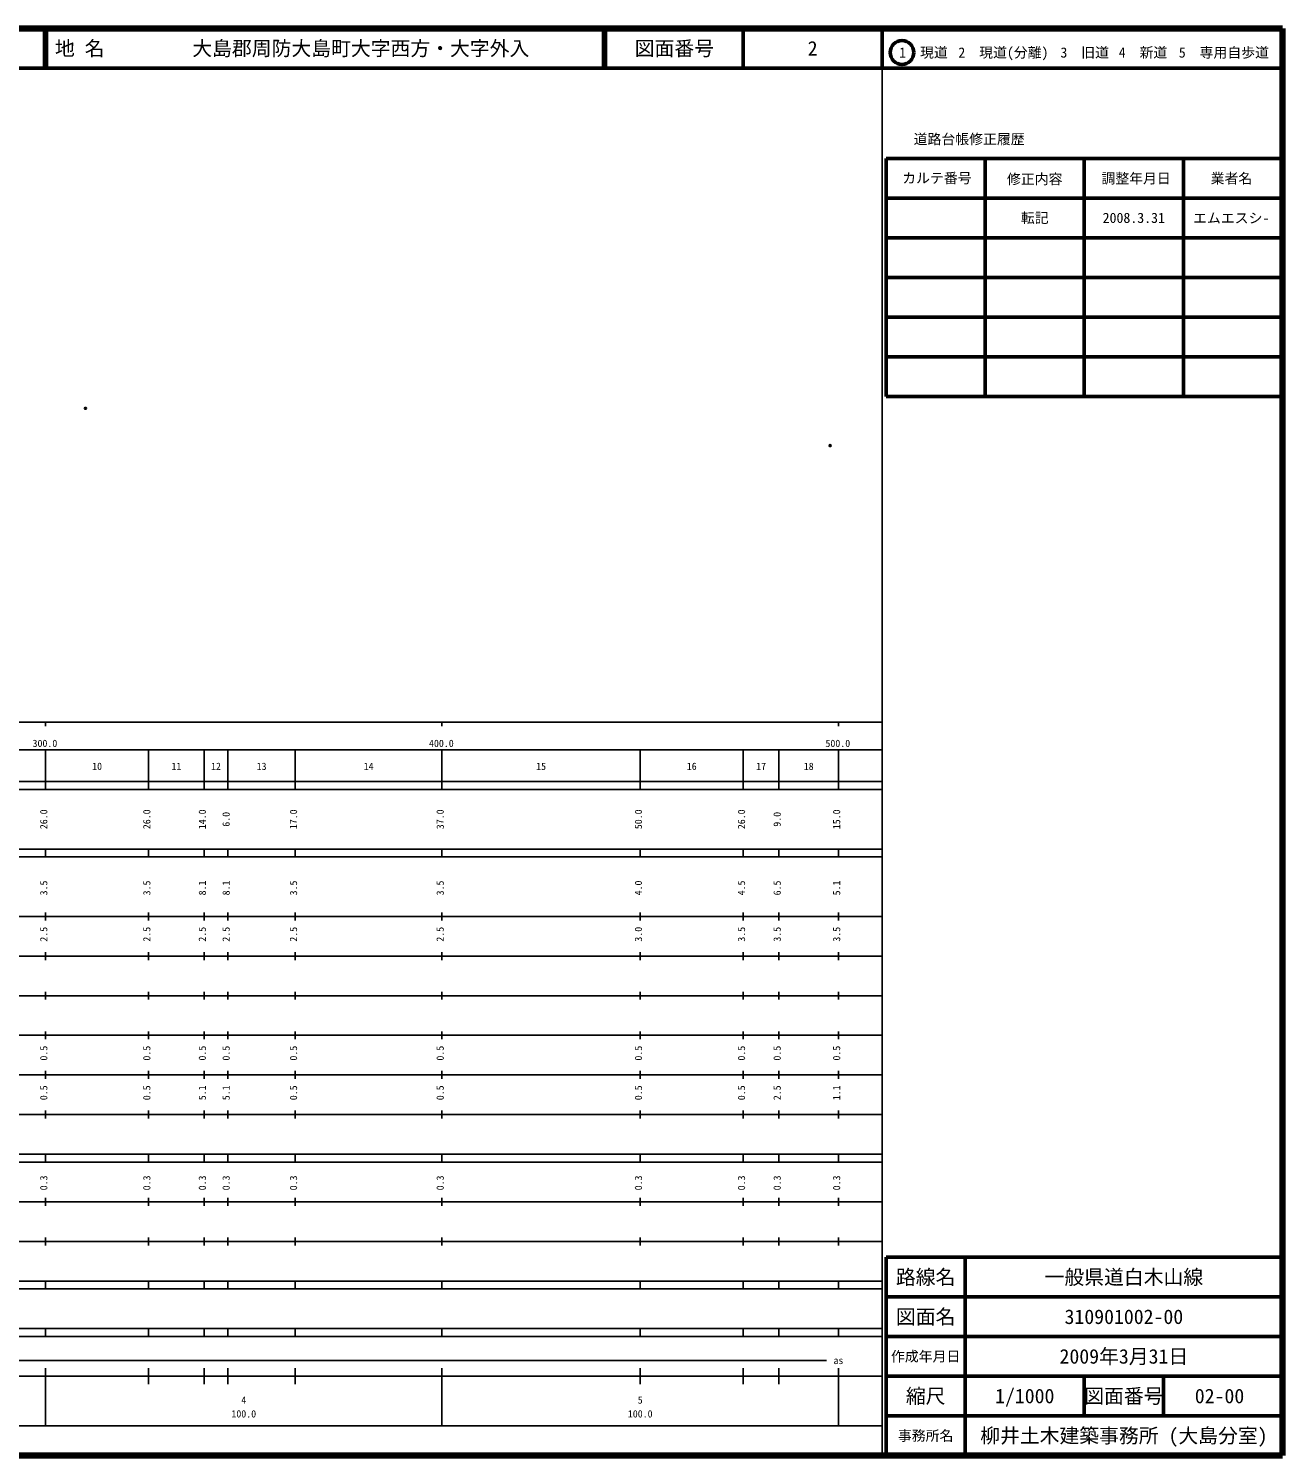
# Model space of a CAD drawing. Units: millimetres on the paper. Extents: x 40 to 680, y 20 to 380.
# Drawn here: x 363.7 to 680, y 20 to 380 of the extents above; entities that cross this region are included whole.
import ezdxf
from ezdxf.enums import TextEntityAlignment as Align

# ---------------------------------------------------------------- set-up
doc = ezdxf.new("R2010")
doc.units = ezdxf.units.MM
doc.header["$PDMODE"] = 32
doc.header["$PDSIZE"] = 0.5
doc.layers.add('M-OTRS', color=6, linetype='Continuous')
doc.layers.add('M-TTL-TXT', color=7, linetype='Continuous')
for name, color, linetype, lineweight in [('M-TTL', 2, 'Continuous', 140), ('M-TTL-BAND', 7, 'Continuous', 25), ('M-TTL-FRAM', 2, 'Continuous', 50), ('M-TTL-LINE', 7, 'Continuous', 50)]:
    doc.layers.add(name, color=color, linetype=linetype, lineweight=lineweight)
doc.styles.add('ＭＳ ゴシック', font='')
doc.styles.get('ＭＳ ゴシック').set_extended_font_data('MS Gothic')

msp = doc.modelspace()

# ---------------------------------------------------------------- linework, layer by layer
at = {"layer": 'M-OTRS'}
for p in [(378.067, 284.18), (565.894, 274.77)]:
    msp.add_point(p, dxfattribs=at)
at = {"layer": 'M-TTL'}
for p, q in [((680, 380), (40, 380)), ((680, 20), (680, 380)), ((40, 20), (680, 20))]:
    msp.add_line(p, q, dxfattribs=at)
at = {"layer": 'M-TTL-BAND'}
for p, q in [((579, 20), (579, 370)), ((40, 205), (579, 205)), ((368, 205), (368, 204)), ((468, 205), (468, 204)), ((568, 205), (568, 204)), ((68, 198), (579, 198)), ((368, 188), (368, 198)), ((394, 188), (394, 198)), ((408, 188), (408, 198)), ((414, 188), (414, 198)), ((431, 188), (431, 198)), ((468, 188), (468, 198)), ((518, 188), (518, 198)), ((544, 188), (544, 198)), ((553, 188), (553, 198)), ((568, 188), (568, 198)), ((40, 190), (579, 190)), ((40, 188), (579, 188)), ((40, 173), (579, 173)), ((368, 171), (368, 173)), ((394, 171), (394, 173)), ((408, 171), (408, 173)), ((414, 171), (414, 173)), ((431, 171), (431, 173)), ((468, 171), (468, 173)), ((518, 171), (518, 173)), ((544, 171), (544, 173)), ((553, 171), (553, 173)), ((568, 171), (568, 173)), ((40, 171), (579, 171)), ((40, 156), (579, 156)), ((368, 155), (368, 157)), ((394, 155), (394, 157)), ((408, 155), (408, 157)), ((414, 155), (414, 157)), ((431, 155), (431, 157)), ((468, 155), (468, 157)), ((518, 155), (518, 157)), ((544, 155), (544, 157)), ((553, 155), (553, 157)), ((568, 155), (568, 157)), ((46, 146), (579, 146)), ((368, 145), (368, 147)), ((394, 145), (394, 147)), ((408, 145), (408, 147)), ((414, 145), (414, 147)), ((431, 145), (431, 147)), ((468, 145), (468, 147)), ((518, 145), (518, 147)), ((544, 145), (544, 147)), ((553, 145), (553, 147)), ((568, 145), (568, 147)), ((368, 135), (368, 137)), ((394, 135), (394, 137)), ((408, 135), (408, 137)), ((414, 135), (414, 137)), ((431, 135), (431, 137)), ((468, 135), (468, 137)), ((518, 135), (518, 137)), ((544, 135), (544, 137)), ((553, 135), (553, 137)), ((568, 135), (568, 137)), ((52, 136), (579, 136)), ((46, 126), (579, 126)), ((368, 125), (368, 127)), ((394, 125), (394, 127)), ((408, 125), (408, 127)), ((414, 125), (414, 127)), ((431, 125), (431, 127)), ((468, 125), (468, 127)), ((518, 125), (518, 127)), ((544, 125), (544, 127)), ((553, 125), (553, 127)), ((568, 125), (568, 127)), ((52, 116), (579, 116)), ((368, 115), (368, 117)), ((394, 115), (394, 117)), ((408, 115), (408, 117)), ((414, 115), (414, 117)), ((431, 115), (431, 117)), ((468, 115), (468, 117)), ((518, 115), (518, 117)), ((544, 115), (544, 117)), ((553, 115), (553, 117)), ((568, 115), (568, 117)), ((46, 106), (579, 106)), ((368, 105), (368, 107)), ((394, 105), (394, 107)), ((408, 105), (408, 107)), ((414, 105), (414, 107)), ((431, 105), (431, 107)), ((468, 105), (468, 107)), ((518, 105), (518, 107)), ((544, 105), (544, 107)), ((553, 105), (553, 107)), ((568, 105), (568, 107)), ((40, 96), (579, 96)), ((40, 94), (579, 94)), ((368, 94), (368, 96)), ((394, 94), (394, 96)), ((408, 94), (408, 96)), ((414, 94), (414, 96)), ((431, 94), (431, 96)), ((468, 94), (468, 96)), ((518, 94), (518, 96)), ((544, 94), (544, 96)), ((553, 94), (553, 96)), ((568, 94), (568, 96)), ((49, 84), (579, 84)), ((368, 83), (368, 85)), ((394, 83), (394, 85)), ((408, 83), (408, 85)), ((414, 83), (414, 85)), ((431, 83), (431, 85)), ((468, 83), (468, 85)), ((518, 83), (518, 85)), ((544, 83), (544, 85)), ((553, 83), (553, 85)), ((568, 83), (568, 85)), ((40, 74), (579, 74)), ((368, 73), (368, 75)), ((394, 73), (394, 75)), ((408, 73), (408, 75)), ((414, 73), (414, 75)), ((431, 73), (431, 75)), ((468, 73), (468, 75)), ((518, 73), (518, 75)), ((544, 73), (544, 75)), ((553, 73), (553, 75)), ((568, 73), (568, 75)), ((40, 64), (579, 64)), ((40, 62), (579, 62)), ((368, 62), (368, 64)), ((394, 62), (394, 64)), ((408, 62), (408, 64)), ((414, 62), (414, 64)), ((431, 62), (431, 64)), ((468, 62), (468, 64)), ((518, 62), (518, 64)), ((544, 62), (544, 64)), ((553, 62), (553, 64)), ((568, 62), (568, 64)), ((40, 52), (579, 52)), ((368, 50), (368, 52)), ((394, 50), (394, 52)), ((408, 50), (408, 52)), ((414, 50), (414, 52)), ((431, 50), (431, 52)), ((468, 50), (468, 52)), ((518, 50), (518, 52)), ((544, 50), (544, 52)), ((553, 50), (553, 52)), ((568, 50), (568, 52)), ((40, 50), (579, 50)), ((71, 44), (565, 44)), ((40, 40), (579, 40)), ((368, 27.5), (368, 42)), ((394, 38), (394, 42)), ((408, 38), (408, 42)), ((414, 38), (414, 42)), ((431, 38), (431, 42)), ((468, 27.5), (468, 42)), ((518, 38), (518, 42)), ((544, 38), (544, 42)), ((553, 38), (553, 42)), ((568, 27.5), (568, 42)), ((68, 27.5), (579, 27.5))]:
    msp.add_line(p, q, dxfattribs=at)
at = {"layer": 'M-TTL-FRAM'}
for p, q in [((580, 347.197), (580, 287.197)), ((580, 347.197), (680, 347.197)), ((580, 287.197), (680, 287.197)), ((680, 70), (580, 70)), ((580, 70), (580, 20))]:
    msp.add_line(p, q, dxfattribs=at)
at = {"layer": 'M-TTL-LINE'}
for p, q in [((367.75, 380), (367.75, 370)), ((368.25, 380), (368.25, 370)), ((508.747, 380), (508.747, 370)), ((509.247, 380), (509.247, 370)), ((543.997, 380), (543.997, 370)), ((579, 380), (579, 370)), ((40, 370), (680, 370)), ((605, 347.197), (605, 287.197)), ((630, 347.197), (630, 287.197)), ((655, 347.197), (655, 287.197)), ((580, 337.197), (680, 337.197)), ((580, 327.197), (680, 327.197)), ((580, 317.197), (680, 317.197)), ((580, 307.197), (680, 307.197)), ((580, 297.197), (680, 297.197)), ((600, 70), (600, 20)), ((680, 60), (580, 60)), ((680, 50), (580, 50)), ((680, 40), (580, 40)), ((630, 40), (630, 30)), ((650, 40), (650, 30)), ((680, 30), (580, 30))]:
    msp.add_line(p, q, dxfattribs=at)
msp.add_circle((584.031, 373.958), 3, dxfattribs=at)

# ---------------------------------------------------------------- texts
at = {"layer": 'M-TTL-BAND', "style": 'ＭＳ ゴシック'}
for s, p in [('300.0', (367.844, 198.195)), ('400.0', (467.844, 198.195)), ('500.0', (567.844, 198.195)), ('10', (381, 192.405)), ('11', (401, 192.405)), ('12', (411, 192.405)), ('13', (422.5, 192.405)), ('14', (449.5, 192.405)), ('15', (493, 192.405)), ('16', (531, 192.405)), ('17', (548.5, 192.405)), ('18', (560.5, 192.405)), ('as', (568, 42.5)), ('4', (418, 32.523)), ('5', (518, 32.523)), ('100.0', (418, 29.033)), ('100.0', (518, 29.033))]:
    msp.add_text(s, height=1.833, dxfattribs=at).set_placement(p, align=Align.BOTTOM_CENTER)
for s, p in [('26.0', (369, 180.5)), ('26.0', (395, 180.5)), ('14.0', (409, 180.5)), ('6.0', (415, 180.5)), ('17.0', (432, 180.5)), ('37.0', (469, 180.5)), ('50.0', (519, 180.5)), ('26.0', (545, 180.5)), ('9.0', (554, 180.5)), ('15.0', (569, 180.5)), ('3.5', (369, 163.174)), ('3.5', (395, 163.174)), ('8.1', (409, 163.174)), ('8.1', (415, 163.174)), ('3.5', (432, 163.174)), ('3.5', (469, 163.174)), ('4.0', (519, 163.174)), ('4.5', (545, 163.174)), ('6.5', (554, 163.174)), ('5.1', (569, 163.174)), ('2.5', (369, 151.5)), ('2.5', (395, 151.5)), ('2.5', (409, 151.5)), ('2.5', (415, 151.5)), ('2.5', (432, 151.5)), ('2.5', (469, 151.5)), ('3.0', (519, 151.5)), ('3.5', (545, 151.5)), ('3.5', (554, 151.5)), ('3.5', (569, 151.5)), ('0.5', (369, 121.5)), ('0.5', (395, 121.5)), ('0.5', (409, 121.5)), ('0.5', (415, 121.5)), ('0.5', (432, 121.5)), ('0.5', (469, 121.5)), ('0.5', (519, 121.5)), ('0.5', (545, 121.5)), ('0.5', (554, 121.5)), ('0.5', (569, 121.5)), ('0.5', (369, 111.5)), ('0.5', (395, 111.5)), ('5.1', (409, 111.5)), ('5.1', (415, 111.5)), ('0.5', (432, 111.5)), ('0.5', (469, 111.5)), ('0.5', (519, 111.5)), ('0.5', (545, 111.5)), ('2.5', (554, 111.5)), ('1.1', (569, 111.5)), ('0.3', (369, 88.764)), ('0.3', (395, 88.764)), ('0.3', (409, 88.764)), ('0.3', (415, 88.764)), ('0.3', (432, 88.764)), ('0.3', (469, 88.764)), ('0.3', (519, 88.764)), ('0.3', (545, 88.764)), ('0.3', (554, 88.764)), ('0.3', (569, 88.764))]:
    msp.add_text(s, height=1.833, rotation=90, dxfattribs=at).set_placement(p, align=Align.BOTTOM_CENTER)
at = {"layer": 'M-TTL-TXT', "style": 'ＭＳ ゴシック'}
for s, p in [('地 名', (370.38, 375)), ('大島郡周防大島町大字西方・大字外入', (405.024, 375))]:
    msp.add_text(s, height=3.666, dxfattribs=at).set_placement(p, align=Align.MIDDLE_LEFT)
for s, height, p in [('図面番号', 3.666, (526.622, 375)), ('2', 3.666, (561.497, 375)), ('1\u3000現道', 2.566, (589.448, 373.958)), ('2\u3000現道(分離)', 2.566, (609.619, 373.958)), ('3\u3000旧道', 2.566, (630.121, 373.958)), ('4\u3000新道', 2.566, (644.824, 373.958)), ('5\u3000専用自歩道', 2.566, (665.228, 373.958)), ('道路台帳修正履歴', 2.566, (600.968, 352.113)), ('カルテ番号', 2.566, (592.839, 342.277)), ('修正内容', 2.566, (617.509, 342.023)), ('調整年月日', 2.566, (643.089, 342.197)), ('業者名', 2.566, (667.134, 342.197)), ('転記', 2.566, (617.5, 332.245)), ('2008.3.31', 2.566, (642.5, 332.245)), ('エムエスシ-', 2.566, (667.077, 332.189)), ('路線名', 3.666, (590, 65)), ('路線名', 3.666, (590, 65)), ('一般県道白木山線', 3.666, (640, 65)), ('図面名', 3.666, (590, 55)), ('図面名', 3.666, (590, 55)), ('310901002-00', 3.666, (640, 55)), ('2009年3月31日', 3.666, (640, 45)), ('作成年月日', 2.566, (590, 45)), ('作成年月日', 2.566, (590, 45)), ('縮尺', 3.666, (590, 35)), ('縮尺', 3.666, (590, 35)), ('1/1000', 3.666, (615, 35)), ('図面番号', 3.666, (640, 35)), ('図面番号', 3.666, (640, 35)), ('02-00', 3.666, (664.125, 35)), ('事務所名', 2.566, (590, 25)), ('事務所名', 2.566, (590, 25)), ('柳井土木建築事務所 (大島分室)', 3.666, (640, 25))]:
    msp.add_text(s, height=height, dxfattribs=at).set_placement(p, align=Align.MIDDLE_CENTER)

doc.saveas('drawing.dxf')
